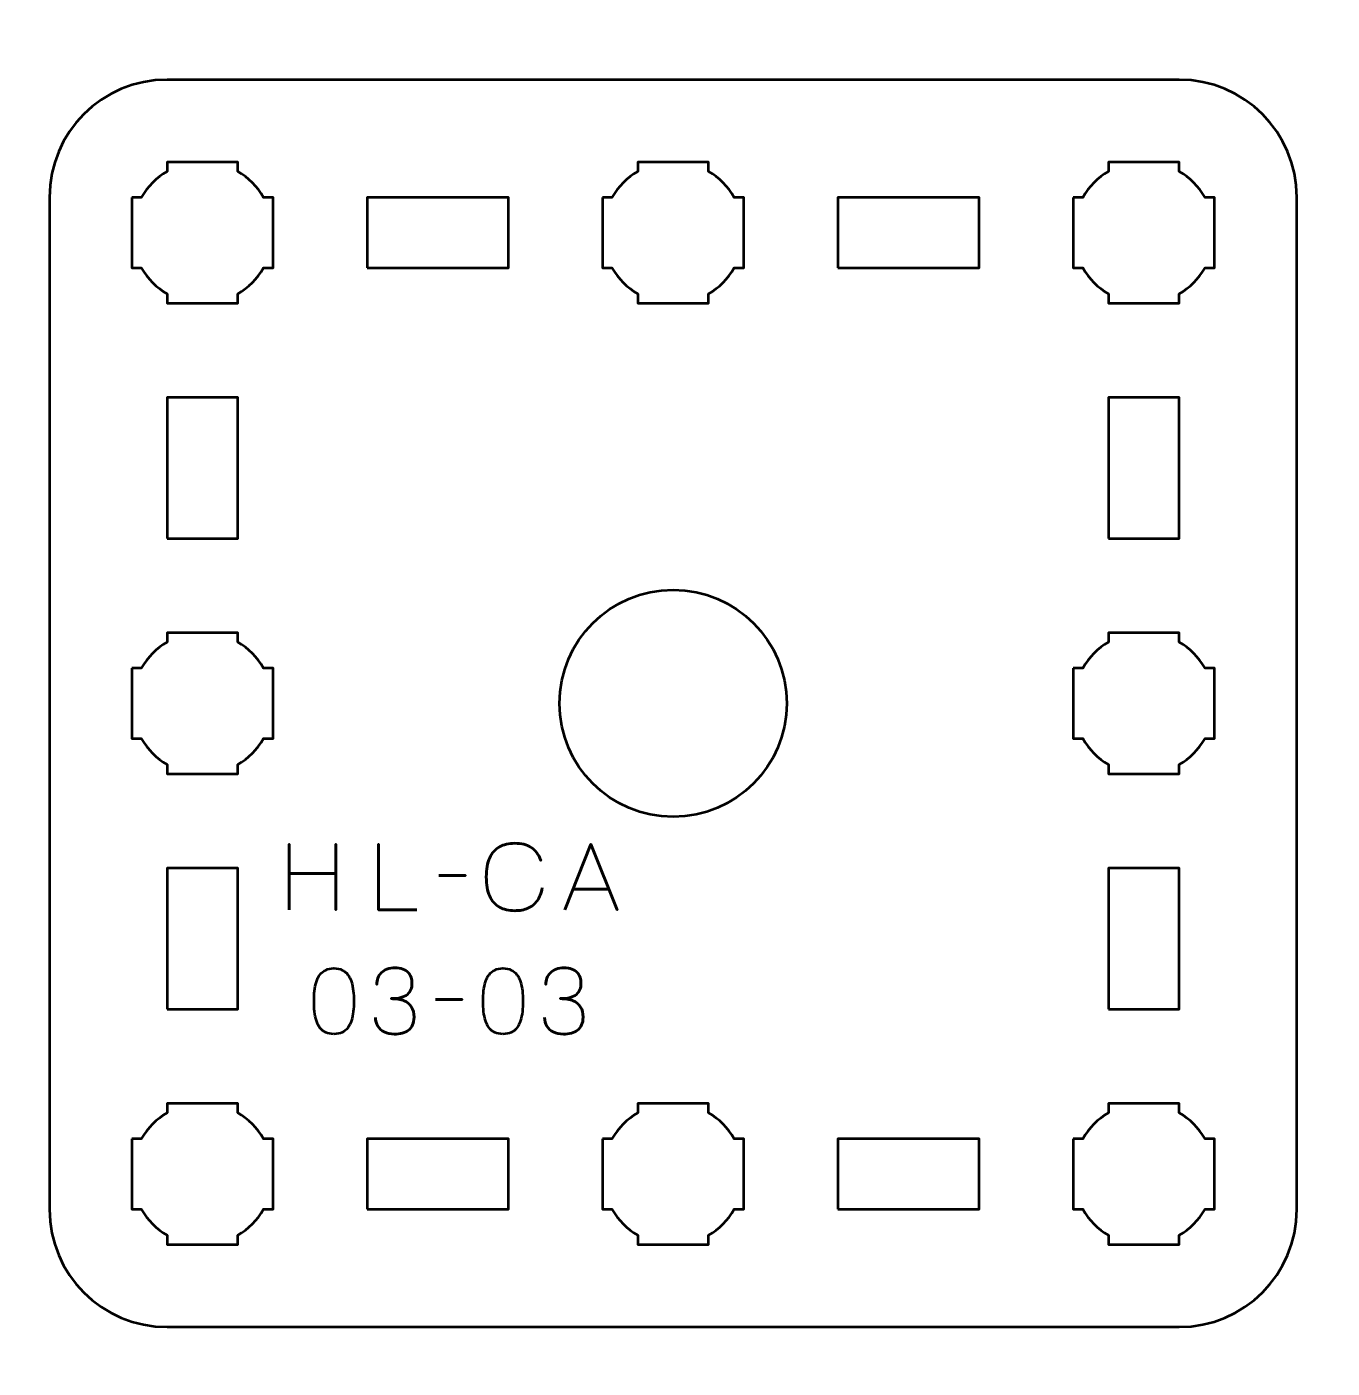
# Model space of a CAD drawing. Header units: centimetres. Extents: x -21 to 0, y -29.7 to 0.
# Drawn here: x -16.95 to -11.4, y -22.68 to -16.98 of the extents above; entities that cross this region are included whole.
import ezdxf

# ---------------------------------------------------------------- set-up
doc = ezdxf.new("R2010")
doc.units = ezdxf.units.CM
doc.header["$MEASUREMENT"] = 0
doc.layers.add('Layer 1', color=7, linetype='Continuous')

msp = doc.modelspace()

# ---------------------------------------------------------------- linework, layer by layer
at = {"layer": 'Layer 1', "lineweight": 53}
for points in [[(-15.5, -18), (-14.9, -18), (-14.9, -17.7), (-15.5, -17.7), (-15.5, -18)], [(-13.5, -18), (-12.9, -18), (-12.9, -17.7), (-13.5, -17.7), (-13.5, -18)], [(-16.35, -19.15), (-16.05, -19.15), (-16.05, -18.55), (-16.35, -18.55), (-16.35, -19.15)], [(-12.35, -19.15), (-12.05, -19.15), (-12.05, -18.55), (-12.35, -18.55), (-12.35, -19.15)], [(-16.35, -21.15), (-16.05, -21.15), (-16.05, -20.55), (-16.35, -20.55), (-16.35, -21.15)], [(-12.35, -21.15), (-12.05, -21.15), (-12.05, -20.55), (-12.35, -20.55), (-12.35, -21.15)], [(-15.5, -22), (-14.9, -22), (-14.9, -21.7), (-15.5, -21.7), (-15.5, -22)], [(-13.5, -22), (-12.9, -22), (-12.9, -21.7), (-13.5, -21.7), (-13.5, -22)]]:
    msp.add_lwpolyline(points, close=True, dxfattribs=at)
msp.add_ellipse((-14.2, -19.85), major_axis=(0, 0.4825), ratio=1, dxfattribs=at)
at = {"layer": 'Layer 1', "color": 1, "lineweight": 53}
msp.add_open_spline([(-21.00003, -29.19995), (-21.00003, -29.19995), (-21.00003, -5.29992), (-21.00003, -5.29992), (-21.00003, -5.29992), (-21.00003, -5.21709), (-20.93286, -5.14992), (-20.85003, -5.14992), (-20.85003, -5.14992), (-20.7672, -5.14992), (-20.70003, -5.08275), (-20.70003, -4.99992), (-20.70003, -4.99992), (-20.70003, -4.91709), (-20.7672, -4.84992), (-20.85003, -4.84992), (-20.85003, -4.84992), (-20.93286, -4.84992), (-21.00003, -4.78275), (-21.00003, -4.69992), (-21.00003, -4.69992), (-21.00003, -4.61709), (-20.93286, -4.54992), (-20.85003, -4.54992), (-20.85003, -4.54992), (-20.7672, -4.54992), (-20.70003, -4.48275), (-20.70003, -4.39992), (-20.70003, -4.39992), (-20.70003, -4.31709), (-20.7672, -4.24992), (-20.85003, -4.24992), (-20.85003, -4.24992), (-20.93286, -4.24992), (-21.00003, -4.18275), (-21.00003, -4.09992), (-21.00003, -4.09992), (-21.00003, -4.01709), (-20.93286, -3.94992), (-20.85003, -3.94992), (-20.85003, -3.94992), (-20.7672, -3.94992), (-20.70003, -3.88275), (-20.70003, -3.79992), (-20.70003, -3.79992), (-20.70003, -3.71709), (-20.7672, -3.64992), (-20.85003, -3.64992), (-20.85003, -3.64992), (-20.93286, -3.64992), (-21.00003, -3.58275), (-21.00003, -3.49992), (-21.00003, -3.49992), (-21.00003, -3.41709), (-20.93286, -3.34992), (-20.85003, -3.34992), (-20.85003, -3.34992), (-20.7672, -3.34992), (-20.70003, -3.28275), (-20.70003, -3.19992), (-20.70003, -3.19992), (-20.70003, -3.11709), (-20.7672, -3.04992), (-20.85003, -3.04992), (-20.85003, -3.04992), (-20.93286, -3.04992), (-21.00003, -2.98275), (-21.00003, -2.89992), (-21.00003, -2.89992), (-21.00003, -2.81709), (-20.93286, -2.74992), (-20.85003, -2.74992), (-20.85003, -2.74992), (-20.7672, -2.74992), (-20.70003, -2.68275), (-20.70003, -2.59992), (-20.70003, -2.59992), (-20.70003, -2.51709), (-20.7672, -2.44992), (-20.85003, -2.44992), (-20.85003, -2.44992), (-20.93286, -2.44992), (-21.00003, -2.38275), (-21.00003, -2.29992), (-21.00003, -2.29992), (-21.00003, -2.21709), (-20.93286, -2.14992), (-20.85003, -2.14992), (-20.85003, -2.14992), (-20.7672, -2.14992), (-20.70003, -2.08275), (-20.70003, -1.99992), (-20.70003, -1.99992), (-20.70003, -1.91709), (-20.7672, -1.84992), (-20.85003, -1.84992), (-20.85003, -1.84992), (-20.93286, -1.84992), (-21.00003, -1.78275), (-21.00003, -1.69992), (-21.00003, -1.69992), (-21.00003, -1.61709), (-20.93286, -1.54992), (-20.85003, -1.54992), (-20.85003, -1.54992), (-20.7672, -1.54992), (-20.70003, -1.48275), (-20.70003, -1.39992), (-20.70003, -1.39992), (-20.70003, -1.31709), (-20.7672, -1.24992), (-20.85003, -1.24992), (-20.85003, -1.24992), (-20.93286, -1.24992), (-21.00003, -1.18275), (-21.00003, -1.09992), (-21.00003, -1.09992), (-21.00003, -1.09992), (-21.00003, -0.49992), (-21.00003, -0.49992), (-21.00003, -0.49992), (-21.00003, -0.22295), (-20.77694, 0.00004), (-20.49994, 0.00004), (-20.49994, 0.00004), (-20.49994, 0.00004), (-0.50008, 0.00004), (-0.50008, 0.00004), (-0.50008, 0.00004), (-0.22294, 0.00004), (0.00002, -0.22295), (0.00002, -0.49992), (0.00002, -0.49992), (0.00002, -0.49992), (0.00002, -29.19995), (0.00002, -29.19995), (0.00002, -29.19995), (0.00002, -29.47695), (-0.22294, -29.70004), (-0.50008, -29.70004), (-0.50008, -29.70004), (-0.50008, -29.70004), (-20.49994, -29.70004), (-20.49994, -29.70004), (-20.49994, -29.70004), (-20.77694, -29.70004), (-21.00003, -29.47695), (-21.00003, -29.19995)], degree=3, knots=[0, 0, 0, 0, 0.027027, 0.027027, 0.027027, 0.027027, 0.0540541, 0.0540541, 0.0540541, 0.0540541, 0.0810811, 0.0810811, 0.0810811, 0.0810811, 0.1081081, 0.1081081, 0.1081081, 0.1081081, 0.1351351, 0.1351351, 0.1351351, 0.1351351, 0.1621622, 0.1621622, 0.1621622, 0.1621622, 0.1891892, 0.1891892, 0.1891892, 0.1891892, 0.2162162, 0.2162162, 0.2162162, 0.2162162, 0.2432432, 0.2432432, 0.2432432, 0.2432432, 0.2702703, 0.2702703, 0.2702703, 0.2702703, 0.2972973, 0.2972973, 0.2972973, 0.2972973, 0.3243243, 0.3243243, 0.3243243, 0.3243243, 0.3513514, 0.3513514, 0.3513514, 0.3513514, 0.3783784, 0.3783784, 0.3783784, 0.3783784, 0.4054054, 0.4054054, 0.4054054, 0.4054054, 0.4324324, 0.4324324, 0.4324324, 0.4324324, 0.4594595, 0.4594595, 0.4594595, 0.4594595, 0.4864865, 0.4864865, 0.4864865, 0.4864865, 0.5135135, 0.5135135, 0.5135135, 0.5135135, 0.5405405, 0.5405405, 0.5405405, 0.5405405, 0.5675676, 0.5675676, 0.5675676, 0.5675676, 0.5945946, 0.5945946, 0.5945946, 0.5945946, 0.6216216, 0.6216216, 0.6216216, 0.6216216, 0.6486486, 0.6486486, 0.6486486, 0.6486486, 0.6756757, 0.6756757, 0.6756757, 0.6756757, 0.7027027, 0.7027027, 0.7027027, 0.7027027, 0.7297297, 0.7297297, 0.7297297, 0.7297297, 0.7567568, 0.7567568, 0.7567568, 0.7567568, 0.7837838, 0.7837838, 0.7837838, 0.7837838, 0.8108108, 0.8108108, 0.8108108, 0.8108108, 0.8378378, 0.8378378, 0.8378378, 0.8378378, 0.8648649, 0.8648649, 0.8648649, 0.8648649, 0.8918919, 0.8918919, 0.8918919, 0.8918919, 0.9189189, 0.9189189, 0.9189189, 0.9189189, 0.9459459, 0.9459459, 0.9459459, 0.9459459, 0.972973, 0.972973, 0.972973, 0.972973, 1, 1, 1, 1], dxfattribs=at)
at = {"layer": 'Layer 1', "color": 3, "lineweight": 53}
msp.add_open_spline([(-16.85, -22), (-16.85, -22), (-16.85, -17.7), (-16.85, -17.7), (-16.85, -17.7), (-16.85, -17.42391), (-16.62609, -17.2), (-16.35, -17.2), (-16.35, -17.2), (-16.35, -17.2), (-12.05, -17.2), (-12.05, -17.2), (-12.05, -17.2), (-11.77391, -17.2), (-11.55, -17.42391), (-11.55, -17.7), (-11.55, -17.7), (-11.55, -17.7), (-11.55, -22), (-11.55, -22), (-11.55, -22), (-11.55, -22.27609), (-11.77391, -22.5), (-12.05, -22.5), (-12.05, -22.5), (-12.05, -22.5), (-16.35, -22.5), (-16.35, -22.5), (-16.35, -22.5), (-16.62609, -22.5), (-16.85, -22.27609), (-16.85, -22)], degree=3, knots=[0, 0, 0, 0, 0.125, 0.125, 0.125, 0.125, 0.25, 0.25, 0.25, 0.25, 0.375, 0.375, 0.375, 0.375, 0.5, 0.5, 0.5, 0.5, 0.625, 0.625, 0.625, 0.625, 0.75, 0.75, 0.75, 0.75, 0.875, 0.875, 0.875, 0.875, 1, 1, 1, 1], dxfattribs=at)
at = {"layer": 'Layer 1', "lineweight": 53}
for points in [[(-16.5, -17.7), (-16.5, -17.7), (-16.45985, -17.7), (-16.45985, -17.7), (-16.45985, -17.7), (-16.4335, -17.65447), (-16.39553, -17.6165), (-16.35, -17.59015), (-16.35, -17.59015), (-16.35, -17.59015), (-16.35, -17.55), (-16.35, -17.55), (-16.35, -17.55), (-16.35, -17.55), (-16.2, -17.55), (-16.2, -17.55), (-16.2, -17.55), (-16.2, -17.55), (-16.05, -17.55), (-16.05, -17.55), (-16.05, -17.55), (-16.05, -17.55), (-16.05, -17.59015), (-16.05, -17.59015), (-16.05, -17.59015), (-16.00447, -17.6165), (-15.9665, -17.65447), (-15.94015, -17.7), (-15.94015, -17.7), (-15.94015, -17.7), (-15.9, -17.7), (-15.9, -17.7), (-15.9, -17.7), (-15.9, -17.7), (-15.9, -17.85), (-15.9, -17.85), (-15.9, -17.85), (-15.9, -17.85), (-15.9, -18), (-15.9, -18), (-15.9, -18), (-15.9, -18), (-15.94015, -18), (-15.94015, -18), (-15.94015, -18), (-15.9665, -18.04553), (-16.00447, -18.0835), (-16.05, -18.10985), (-16.05, -18.10985), (-16.05, -18.10985), (-16.05, -18.15), (-16.05, -18.15), (-16.05, -18.15), (-16.05, -18.15), (-16.2, -18.15), (-16.2, -18.15), (-16.2, -18.15), (-16.2, -18.15), (-16.35, -18.15), (-16.35, -18.15), (-16.35, -18.15), (-16.35, -18.15), (-16.35, -18.10985), (-16.35, -18.10985), (-16.35, -18.10985), (-16.39553, -18.0835), (-16.4335, -18.04553), (-16.45985, -18), (-16.45985, -18), (-16.45985, -18), (-16.5, -18), (-16.5, -18), (-16.5, -18), (-16.5, -18), (-16.5, -17.85), (-16.5, -17.85), (-16.5, -17.85), (-16.5, -17.85), (-16.5, -17.7), (-16.5, -17.7)], [(-14.5, -17.7), (-14.5, -17.7), (-14.45985, -17.7), (-14.45985, -17.7), (-14.45985, -17.7), (-14.4335, -17.65447), (-14.39553, -17.6165), (-14.35, -17.59015), (-14.35, -17.59015), (-14.35, -17.59015), (-14.35, -17.55), (-14.35, -17.55), (-14.35, -17.55), (-14.35, -17.55), (-14.2, -17.55), (-14.2, -17.55), (-14.2, -17.55), (-14.2, -17.55), (-14.05, -17.55), (-14.05, -17.55), (-14.05, -17.55), (-14.05, -17.55), (-14.05, -17.59015), (-14.05, -17.59015), (-14.05, -17.59015), (-14.00447, -17.6165), (-13.9665, -17.65447), (-13.94015, -17.7), (-13.94015, -17.7), (-13.94015, -17.7), (-13.9, -17.7), (-13.9, -17.7), (-13.9, -17.7), (-13.9, -17.7), (-13.9, -17.85), (-13.9, -17.85), (-13.9, -17.85), (-13.9, -17.85), (-13.9, -18), (-13.9, -18), (-13.9, -18), (-13.9, -18), (-13.94015, -18), (-13.94015, -18), (-13.94015, -18), (-13.9665, -18.04553), (-14.00447, -18.0835), (-14.05, -18.10985), (-14.05, -18.10985), (-14.05, -18.10985), (-14.05, -18.15), (-14.05, -18.15), (-14.05, -18.15), (-14.05, -18.15), (-14.2, -18.15), (-14.2, -18.15), (-14.2, -18.15), (-14.2, -18.15), (-14.35, -18.15), (-14.35, -18.15), (-14.35, -18.15), (-14.35, -18.15), (-14.35, -18.10985), (-14.35, -18.10985), (-14.35, -18.10985), (-14.39553, -18.0835), (-14.4335, -18.04553), (-14.45985, -18), (-14.45985, -18), (-14.45985, -18), (-14.5, -18), (-14.5, -18), (-14.5, -18), (-14.5, -18), (-14.5, -17.85), (-14.5, -17.85), (-14.5, -17.85), (-14.5, -17.85), (-14.5, -17.7), (-14.5, -17.7)], [(-12.5, -17.7), (-12.5, -17.7), (-12.45985, -17.7), (-12.45985, -17.7), (-12.45985, -17.7), (-12.4335, -17.65447), (-12.39553, -17.6165), (-12.35, -17.59015), (-12.35, -17.59015), (-12.35, -17.59015), (-12.35, -17.55), (-12.35, -17.55), (-12.35, -17.55), (-12.35, -17.55), (-12.2, -17.55), (-12.2, -17.55), (-12.2, -17.55), (-12.2, -17.55), (-12.05, -17.55), (-12.05, -17.55), (-12.05, -17.55), (-12.05, -17.55), (-12.05, -17.59015), (-12.05, -17.59015), (-12.05, -17.59015), (-12.00447, -17.6165), (-11.9665, -17.65447), (-11.94015, -17.7), (-11.94015, -17.7), (-11.94015, -17.7), (-11.9, -17.7), (-11.9, -17.7), (-11.9, -17.7), (-11.9, -17.7), (-11.9, -17.85), (-11.9, -17.85), (-11.9, -17.85), (-11.9, -17.85), (-11.9, -18), (-11.9, -18), (-11.9, -18), (-11.9, -18), (-11.94015, -18), (-11.94015, -18), (-11.94015, -18), (-11.9665, -18.04553), (-12.00447, -18.0835), (-12.05, -18.10985), (-12.05, -18.10985), (-12.05, -18.10985), (-12.05, -18.15), (-12.05, -18.15), (-12.05, -18.15), (-12.05, -18.15), (-12.2, -18.15), (-12.2, -18.15), (-12.2, -18.15), (-12.2, -18.15), (-12.35, -18.15), (-12.35, -18.15), (-12.35, -18.15), (-12.35, -18.15), (-12.35, -18.10985), (-12.35, -18.10985), (-12.35, -18.10985), (-12.39553, -18.0835), (-12.4335, -18.04553), (-12.45985, -18), (-12.45985, -18), (-12.45985, -18), (-12.5, -18), (-12.5, -18), (-12.5, -18), (-12.5, -18), (-12.5, -17.85), (-12.5, -17.85), (-12.5, -17.85), (-12.5, -17.85), (-12.5, -17.7), (-12.5, -17.7)], [(-16.5, -19.7), (-16.5, -19.7), (-16.45985, -19.7), (-16.45985, -19.7), (-16.45985, -19.7), (-16.4335, -19.65447), (-16.39553, -19.6165), (-16.35, -19.59015), (-16.35, -19.59015), (-16.35, -19.59015), (-16.35, -19.55), (-16.35, -19.55), (-16.35, -19.55), (-16.35, -19.55), (-16.2, -19.55), (-16.2, -19.55), (-16.2, -19.55), (-16.2, -19.55), (-16.05, -19.55), (-16.05, -19.55), (-16.05, -19.55), (-16.05, -19.55), (-16.05, -19.59015), (-16.05, -19.59015), (-16.05, -19.59015), (-16.00447, -19.6165), (-15.9665, -19.65447), (-15.94015, -19.7), (-15.94015, -19.7), (-15.94015, -19.7), (-15.9, -19.7), (-15.9, -19.7), (-15.9, -19.7), (-15.9, -19.7), (-15.9, -19.85), (-15.9, -19.85), (-15.9, -19.85), (-15.9, -19.85), (-15.9, -20), (-15.9, -20), (-15.9, -20), (-15.9, -20), (-15.94015, -20), (-15.94015, -20), (-15.94015, -20), (-15.9665, -20.04553), (-16.00447, -20.0835), (-16.05, -20.10985), (-16.05, -20.10985), (-16.05, -20.10985), (-16.05, -20.15), (-16.05, -20.15), (-16.05, -20.15), (-16.05, -20.15), (-16.2, -20.15), (-16.2, -20.15), (-16.2, -20.15), (-16.2, -20.15), (-16.35, -20.15), (-16.35, -20.15), (-16.35, -20.15), (-16.35, -20.15), (-16.35, -20.10985), (-16.35, -20.10985), (-16.35, -20.10985), (-16.39553, -20.0835), (-16.4335, -20.04553), (-16.45985, -20), (-16.45985, -20), (-16.45985, -20), (-16.5, -20), (-16.5, -20), (-16.5, -20), (-16.5, -20), (-16.5, -19.85), (-16.5, -19.85), (-16.5, -19.85), (-16.5, -19.85), (-16.5, -19.7), (-16.5, -19.7)], [(-12.5, -19.7), (-12.5, -19.7), (-12.45985, -19.7), (-12.45985, -19.7), (-12.45985, -19.7), (-12.4335, -19.65447), (-12.39553, -19.6165), (-12.35, -19.59015), (-12.35, -19.59015), (-12.35, -19.59015), (-12.35, -19.55), (-12.35, -19.55), (-12.35, -19.55), (-12.35, -19.55), (-12.2, -19.55), (-12.2, -19.55), (-12.2, -19.55), (-12.2, -19.55), (-12.05, -19.55), (-12.05, -19.55), (-12.05, -19.55), (-12.05, -19.55), (-12.05, -19.59015), (-12.05, -19.59015), (-12.05, -19.59015), (-12.00447, -19.6165), (-11.9665, -19.65447), (-11.94015, -19.7), (-11.94015, -19.7), (-11.94015, -19.7), (-11.9, -19.7), (-11.9, -19.7), (-11.9, -19.7), (-11.9, -19.7), (-11.9, -19.85), (-11.9, -19.85), (-11.9, -19.85), (-11.9, -19.85), (-11.9, -20), (-11.9, -20), (-11.9, -20), (-11.9, -20), (-11.94015, -20), (-11.94015, -20), (-11.94015, -20), (-11.9665, -20.04553), (-12.00447, -20.0835), (-12.05, -20.10985), (-12.05, -20.10985), (-12.05, -20.10985), (-12.05, -20.15), (-12.05, -20.15), (-12.05, -20.15), (-12.05, -20.15), (-12.2, -20.15), (-12.2, -20.15), (-12.2, -20.15), (-12.2, -20.15), (-12.35, -20.15), (-12.35, -20.15), (-12.35, -20.15), (-12.35, -20.15), (-12.35, -20.10985), (-12.35, -20.10985), (-12.35, -20.10985), (-12.39553, -20.0835), (-12.4335, -20.04553), (-12.45985, -20), (-12.45985, -20), (-12.45985, -20), (-12.5, -20), (-12.5, -20), (-12.5, -20), (-12.5, -20), (-12.5, -19.85), (-12.5, -19.85), (-12.5, -19.85), (-12.5, -19.85), (-12.5, -19.7), (-12.5, -19.7)], [(-16.5, -21.7), (-16.5, -21.7), (-16.45985, -21.7), (-16.45985, -21.7), (-16.45985, -21.7), (-16.4335, -21.65447), (-16.39553, -21.6165), (-16.35, -21.59015), (-16.35, -21.59015), (-16.35, -21.59015), (-16.35, -21.55), (-16.35, -21.55), (-16.35, -21.55), (-16.35, -21.55), (-16.2, -21.55), (-16.2, -21.55), (-16.2, -21.55), (-16.2, -21.55), (-16.05, -21.55), (-16.05, -21.55), (-16.05, -21.55), (-16.05, -21.55), (-16.05, -21.59015), (-16.05, -21.59015), (-16.05, -21.59015), (-16.00447, -21.6165), (-15.9665, -21.65447), (-15.94015, -21.7), (-15.94015, -21.7), (-15.94015, -21.7), (-15.9, -21.7), (-15.9, -21.7), (-15.9, -21.7), (-15.9, -21.7), (-15.9, -21.85), (-15.9, -21.85), (-15.9, -21.85), (-15.9, -21.85), (-15.9, -22), (-15.9, -22), (-15.9, -22), (-15.9, -22), (-15.94015, -22), (-15.94015, -22), (-15.94015, -22), (-15.9665, -22.04553), (-16.00447, -22.0835), (-16.05, -22.10985), (-16.05, -22.10985), (-16.05, -22.10985), (-16.05, -22.15), (-16.05, -22.15), (-16.05, -22.15), (-16.05, -22.15), (-16.2, -22.15), (-16.2, -22.15), (-16.2, -22.15), (-16.2, -22.15), (-16.35, -22.15), (-16.35, -22.15), (-16.35, -22.15), (-16.35, -22.15), (-16.35, -22.10985), (-16.35, -22.10985), (-16.35, -22.10985), (-16.39553, -22.0835), (-16.4335, -22.04553), (-16.45985, -22), (-16.45985, -22), (-16.45985, -22), (-16.5, -22), (-16.5, -22), (-16.5, -22), (-16.5, -22), (-16.5, -21.85), (-16.5, -21.85), (-16.5, -21.85), (-16.5, -21.85), (-16.5, -21.7), (-16.5, -21.7)], [(-14.5, -21.7), (-14.5, -21.7), (-14.45985, -21.7), (-14.45985, -21.7), (-14.45985, -21.7), (-14.4335, -21.65447), (-14.39553, -21.6165), (-14.35, -21.59015), (-14.35, -21.59015), (-14.35, -21.59015), (-14.35, -21.55), (-14.35, -21.55), (-14.35, -21.55), (-14.35, -21.55), (-14.2, -21.55), (-14.2, -21.55), (-14.2, -21.55), (-14.2, -21.55), (-14.05, -21.55), (-14.05, -21.55), (-14.05, -21.55), (-14.05, -21.55), (-14.05, -21.59015), (-14.05, -21.59015), (-14.05, -21.59015), (-14.00447, -21.6165), (-13.9665, -21.65447), (-13.94015, -21.7), (-13.94015, -21.7), (-13.94015, -21.7), (-13.9, -21.7), (-13.9, -21.7), (-13.9, -21.7), (-13.9, -21.7), (-13.9, -21.85), (-13.9, -21.85), (-13.9, -21.85), (-13.9, -21.85), (-13.9, -22), (-13.9, -22), (-13.9, -22), (-13.9, -22), (-13.94015, -22), (-13.94015, -22), (-13.94015, -22), (-13.9665, -22.04553), (-14.00447, -22.0835), (-14.05, -22.10985), (-14.05, -22.10985), (-14.05, -22.10985), (-14.05, -22.15), (-14.05, -22.15), (-14.05, -22.15), (-14.05, -22.15), (-14.2, -22.15), (-14.2, -22.15), (-14.2, -22.15), (-14.2, -22.15), (-14.35, -22.15), (-14.35, -22.15), (-14.35, -22.15), (-14.35, -22.15), (-14.35, -22.10985), (-14.35, -22.10985), (-14.35, -22.10985), (-14.39553, -22.0835), (-14.4335, -22.04553), (-14.45985, -22), (-14.45985, -22), (-14.45985, -22), (-14.5, -22), (-14.5, -22), (-14.5, -22), (-14.5, -22), (-14.5, -21.85), (-14.5, -21.85), (-14.5, -21.85), (-14.5, -21.85), (-14.5, -21.7), (-14.5, -21.7)], [(-12.5, -21.7), (-12.5, -21.7), (-12.45985, -21.7), (-12.45985, -21.7), (-12.45985, -21.7), (-12.4335, -21.65447), (-12.39553, -21.6165), (-12.35, -21.59015), (-12.35, -21.59015), (-12.35, -21.59015), (-12.35, -21.55), (-12.35, -21.55), (-12.35, -21.55), (-12.35, -21.55), (-12.2, -21.55), (-12.2, -21.55), (-12.2, -21.55), (-12.2, -21.55), (-12.05, -21.55), (-12.05, -21.55), (-12.05, -21.55), (-12.05, -21.55), (-12.05, -21.59015), (-12.05, -21.59015), (-12.05, -21.59015), (-12.00447, -21.6165), (-11.9665, -21.65447), (-11.94015, -21.7), (-11.94015, -21.7), (-11.94015, -21.7), (-11.9, -21.7), (-11.9, -21.7), (-11.9, -21.7), (-11.9, -21.7), (-11.9, -21.85), (-11.9, -21.85), (-11.9, -21.85), (-11.9, -21.85), (-11.9, -22), (-11.9, -22), (-11.9, -22), (-11.9, -22), (-11.94015, -22), (-11.94015, -22), (-11.94015, -22), (-11.9665, -22.04553), (-12.00447, -22.0835), (-12.05, -22.10985), (-12.05, -22.10985), (-12.05, -22.10985), (-12.05, -22.15), (-12.05, -22.15), (-12.05, -22.15), (-12.05, -22.15), (-12.2, -22.15), (-12.2, -22.15), (-12.2, -22.15), (-12.2, -22.15), (-12.35, -22.15), (-12.35, -22.15), (-12.35, -22.15), (-12.35, -22.15), (-12.35, -22.10985), (-12.35, -22.10985), (-12.35, -22.10985), (-12.39553, -22.0835), (-12.4335, -22.04553), (-12.45985, -22), (-12.45985, -22), (-12.45985, -22), (-12.5, -22), (-12.5, -22), (-12.5, -22), (-12.5, -22), (-12.5, -21.85), (-12.5, -21.85), (-12.5, -21.85), (-12.5, -21.85), (-12.5, -21.7), (-12.5, -21.7)]]:
    msp.add_open_spline(points, degree=3, knots=[0, 0, 0, 0, 0.05, 0.05, 0.05, 0.05, 0.1, 0.1, 0.1, 0.1, 0.15, 0.15, 0.15, 0.15, 0.2, 0.2, 0.2, 0.2, 0.25, 0.25, 0.25, 0.25, 0.3, 0.3, 0.3, 0.3, 0.35, 0.35, 0.35, 0.35, 0.4, 0.4, 0.4, 0.4, 0.45, 0.45, 0.45, 0.45, 0.5, 0.5, 0.5, 0.5, 0.55, 0.55, 0.55, 0.55, 0.6, 0.6, 0.6, 0.6, 0.65, 0.65, 0.65, 0.65, 0.7, 0.7, 0.7, 0.7, 0.75, 0.75, 0.75, 0.75, 0.8, 0.8, 0.8, 0.8, 0.85, 0.85, 0.85, 0.85, 0.9, 0.9, 0.9, 0.9, 0.95, 0.95, 0.95, 0.95, 1, 1, 1, 1], dxfattribs=at)
at = {"layer": 'Layer 1', "color": 5, "lineweight": 53}
for points, knots in [([(-15.83119, -20.72799), (-15.83119, -20.72799), (-15.83119, -20.57315), (-15.83119, -20.57315), (-15.83119, -20.57315), (-15.83119, -20.57315), (-15.63367, -20.57315), (-15.63367, -20.57315), (-15.63367, -20.57315), (-15.63367, -20.57315), (-15.63367, -20.72799), (-15.63367, -20.72799), (-15.63367, -20.72799), (-15.63367, -20.72799), (-15.63367, -20.44859), (-15.63367, -20.44859), (-15.63367, -20.44859), (-15.63367, -20.44859), (-15.63367, -20.57315), (-15.63367, -20.57315), (-15.63367, -20.57315), (-15.63367, -20.57315), (-15.83119, -20.57315), (-15.83119, -20.57315), (-15.83119, -20.57315), (-15.83119, -20.57315), (-15.83119, -20.44859), (-15.83119, -20.44859), (-15.83119, -20.44859), (-15.83119, -20.44859), (-15.83119, -20.72799), (-15.83119, -20.72799)], [0, 0, 0, 0, 0.125, 0.125, 0.125, 0.125, 0.25, 0.25, 0.25, 0.25, 0.375, 0.375, 0.375, 0.375, 0.5, 0.5, 0.5, 0.5, 0.625, 0.625, 0.625, 0.625, 0.75, 0.75, 0.75, 0.75, 0.875, 0.875, 0.875, 0.875, 1, 1, 1, 1]), ([(-15.28907, -20.72799), (-15.28907, -20.72799), (-15.45244, -20.72799), (-15.45244, -20.72799), (-15.45244, -20.72799), (-15.45244, -20.72799), (-15.45244, -20.4482), (-15.45244, -20.4482), (-15.45244, -20.4482), (-15.45244, -20.4482), (-15.45244, -20.72799), (-15.45244, -20.72799), (-15.45244, -20.72799), (-15.45244, -20.72799), (-15.28907, -20.72799), (-15.28907, -20.72799)], [0, 0, 0, 0, 0.25, 0.25, 0.25, 0.25, 0.5, 0.5, 0.5, 0.5, 0.75, 0.75, 0.75, 0.75, 1, 1, 1, 1]), ([(-14.75626, -20.63408), (-14.7604, -20.65626), (-14.76764, -20.67457), (-14.77779, -20.68893), (-14.77779, -20.68893), (-14.78801, -20.70322), (-14.80108, -20.71383), (-14.81699, -20.72075), (-14.81699, -20.72075), (-14.83283, -20.72767), (-14.85146, -20.73116), (-14.87267, -20.73109), (-14.87267, -20.73109), (-14.89848, -20.73116), (-14.92041, -20.72618), (-14.93839, -20.71602), (-14.93839, -20.71602), (-14.95637, -20.70594), (-14.97008, -20.69035), (-14.97952, -20.6692), (-14.97952, -20.6692), (-14.98896, -20.64805), (-14.99368, -20.62095), (-14.99375, -20.5879), (-14.99375, -20.5879), (-14.99368, -20.55498), (-14.98896, -20.52795), (-14.97952, -20.5068), (-14.97952, -20.5068), (-14.97008, -20.48565), (-14.95637, -20.46999), (-14.93839, -20.45984), (-14.93839, -20.45984), (-14.92041, -20.44969), (-14.89848, -20.44464), (-14.87267, -20.44471), (-14.87267, -20.44471), (-14.84506, -20.44464), (-14.8219, -20.45053), (-14.80328, -20.46236), (-14.80328, -20.46236), (-14.78471, -20.4742), (-14.77107, -20.4925), (-14.76247, -20.51727), (-14.76247, -20.51727), (-14.77107, -20.4925), (-14.78471, -20.4742), (-14.80328, -20.46236), (-14.80328, -20.46236), (-14.8219, -20.45053), (-14.84506, -20.44464), (-14.87267, -20.44471), (-14.87267, -20.44471), (-14.89848, -20.44464), (-14.92041, -20.44969), (-14.93839, -20.45984), (-14.93839, -20.45984), (-14.95637, -20.46999), (-14.97008, -20.48565), (-14.97952, -20.5068), (-14.97952, -20.5068), (-14.98896, -20.52795), (-14.99368, -20.55498), (-14.99375, -20.5879), (-14.99375, -20.5879), (-14.99368, -20.62095), (-14.98896, -20.64805), (-14.97952, -20.6692), (-14.97952, -20.6692), (-14.97008, -20.69035), (-14.95637, -20.70594), (-14.93839, -20.71602), (-14.93839, -20.71602), (-14.92041, -20.72618), (-14.89848, -20.73116), (-14.87267, -20.73109), (-14.87267, -20.73109), (-14.85146, -20.73116), (-14.83283, -20.72767), (-14.81699, -20.72075), (-14.81699, -20.72075), (-14.80108, -20.71383), (-14.78801, -20.70322), (-14.77779, -20.68893), (-14.77779, -20.68893), (-14.76764, -20.67457), (-14.7604, -20.65626), (-14.75626, -20.63408)], [0, 0, 0, 0, 0.0454545, 0.0454545, 0.0454545, 0.0454545, 0.0909091, 0.0909091, 0.0909091, 0.0909091, 0.1363636, 0.1363636, 0.1363636, 0.1363636, 0.1818182, 0.1818182, 0.1818182, 0.1818182, 0.2272727, 0.2272727, 0.2272727, 0.2272727, 0.2727273, 0.2727273, 0.2727273, 0.2727273, 0.3181818, 0.3181818, 0.3181818, 0.3181818, 0.3636364, 0.3636364, 0.3636364, 0.3636364, 0.4090909, 0.4090909, 0.4090909, 0.4090909, 0.4545455, 0.4545455, 0.4545455, 0.4545455, 0.5, 0.5, 0.5, 0.5, 0.5454545, 0.5454545, 0.5454545, 0.5454545, 0.5909091, 0.5909091, 0.5909091, 0.5909091, 0.6363636, 0.6363636, 0.6363636, 0.6363636, 0.6818182, 0.6818182, 0.6818182, 0.6818182, 0.7272727, 0.7272727, 0.7272727, 0.7272727, 0.7727273, 0.7727273, 0.7727273, 0.7727273, 0.8181818, 0.8181818, 0.8181818, 0.8181818, 0.8636364, 0.8636364, 0.8636364, 0.8636364, 0.9090909, 0.9090909, 0.9090909, 0.9090909, 0.9545455, 0.9545455, 0.9545455, 0.9545455, 1, 1, 1, 1]), ([(-14.66079, -20.72799), (-14.66079, -20.72799), (-14.5498, -20.4482), (-14.5498, -20.4482), (-14.5498, -20.4482), (-14.5498, -20.4482), (-14.43843, -20.72799), (-14.43843, -20.72799), (-14.43843, -20.72799), (-14.43843, -20.72799), (-14.5498, -20.4482), (-14.5498, -20.4482), (-14.5498, -20.4482), (-14.5498, -20.4482), (-14.66079, -20.72799), (-14.66079, -20.72799)], [0, 0, 0, 0, 0.25, 0.25, 0.25, 0.25, 0.5, 0.5, 0.5, 0.5, 0.75, 0.75, 0.75, 0.75, 1, 1, 1, 1]), ([(-15.19554, -20.58169), (-15.19554, -20.58169), (-15.08261, -20.58169), (-15.08261, -20.58169), (-15.08261, -20.58169), (-15.08261, -20.58169), (-15.19554, -20.58169), (-15.19554, -20.58169)], [0, 0, 0, 0, 0.5, 0.5, 0.5, 0.5, 1, 1, 1, 1]), ([(-14.62586, -20.6399), (-14.62586, -20.6399), (-14.47374, -20.6399), (-14.47374, -20.6399), (-14.47374, -20.6399), (-14.47374, -20.6399), (-14.62586, -20.6399), (-14.62586, -20.6399)], [0, 0, 0, 0, 0.5, 0.5, 0.5, 0.5, 1, 1, 1, 1]), ([(-15.46466, -21.18513), (-15.46459, -21.1991), (-15.46136, -21.21126), (-15.45496, -21.2218), (-15.45496, -21.2218), (-15.44856, -21.23228), (-15.43944, -21.24049), (-15.42754, -21.24638), (-15.42754, -21.24638), (-15.41563, -21.25227), (-15.40134, -21.25524), (-15.38472, -21.25537), (-15.38472, -21.25537), (-15.37224, -21.25537), (-15.36092, -21.25408), (-15.35063, -21.25136), (-15.35063, -21.25136), (-15.34042, -21.24864), (-15.33162, -21.24444), (-15.32418, -21.23868), (-15.32418, -21.23868), (-15.31674, -21.23293), (-15.31105, -21.22549), (-15.30698, -21.21643), (-15.30698, -21.21643), (-15.30297, -21.20732), (-15.30096, -21.19638), (-15.3009, -21.18358), (-15.3009, -21.18358), (-15.30083, -21.1665), (-15.30433, -21.15208), (-15.31125, -21.14037), (-15.31125, -21.14037), (-15.31817, -21.12867), (-15.3289, -21.11987), (-15.34333, -21.11386), (-15.34333, -21.11386), (-15.35775, -21.10784), (-15.37625, -21.1048), (-15.39869, -21.1048), (-15.39869, -21.1048), (-15.38194, -21.10487), (-15.3679, -21.10332), (-15.35646, -21.10015), (-15.35646, -21.10015), (-15.34507, -21.09698), (-15.33595, -21.09251), (-15.3291, -21.08669), (-15.3291, -21.08669), (-15.32224, -21.08094), (-15.31726, -21.07408), (-15.31429, -21.06619), (-15.31429, -21.06619), (-15.31125, -21.05836), (-15.30976, -21.04976), (-15.30982, -21.04038), (-15.30982, -21.04038), (-15.30976, -21.03101), (-15.31105, -21.02234), (-15.31364, -21.01432), (-15.31364, -21.01432), (-15.31616, -21.0063), (-15.3203, -20.99925), (-15.32593, -20.99324), (-15.32593, -20.99324), (-15.33155, -20.98722), (-15.33899, -20.9825), (-15.34811, -20.97914), (-15.34811, -20.97914), (-15.3573, -20.97577), (-15.36849, -20.97409), (-15.38161, -20.97403), (-15.38161, -20.97403), (-15.39468, -20.97409), (-15.40613, -20.97603), (-15.41583, -20.97978), (-15.41583, -20.97978), (-15.42559, -20.98353), (-15.43361, -20.98864), (-15.44008, -20.99518), (-15.44008, -20.99518), (-15.44649, -21.00171), (-15.45127, -21.00915), (-15.45444, -21.01755), (-15.45444, -21.01755), (-15.45767, -21.02596), (-15.45923, -21.03489), (-15.45923, -21.04427), (-15.45923, -21.04427), (-15.45923, -21.03489), (-15.45767, -21.02596), (-15.45444, -21.01755), (-15.45444, -21.01755), (-15.45127, -21.00915), (-15.44649, -21.00171), (-15.44008, -20.99518), (-15.44008, -20.99518), (-15.43361, -20.98864), (-15.42559, -20.98353), (-15.41583, -20.97978), (-15.41583, -20.97978), (-15.40613, -20.97603), (-15.39468, -20.97409), (-15.38161, -20.97403), (-15.38161, -20.97403), (-15.36849, -20.97409), (-15.3573, -20.97577), (-15.34811, -20.97914), (-15.34811, -20.97914), (-15.33899, -20.9825), (-15.33155, -20.98722), (-15.32593, -20.99324), (-15.32593, -20.99324), (-15.3203, -20.99925), (-15.31616, -21.0063), (-15.31364, -21.01432), (-15.31364, -21.01432), (-15.31105, -21.02234), (-15.30976, -21.03101), (-15.30982, -21.04038), (-15.30982, -21.04038), (-15.30976, -21.04976), (-15.31125, -21.05836), (-15.31429, -21.06619), (-15.31429, -21.06619), (-15.31726, -21.07408), (-15.32224, -21.08094), (-15.3291, -21.08669), (-15.3291, -21.08669), (-15.33595, -21.09251), (-15.34507, -21.09698), (-15.35646, -21.10015), (-15.35646, -21.10015), (-15.3679, -21.10332), (-15.38194, -21.10487), (-15.39869, -21.1048), (-15.39869, -21.1048), (-15.37625, -21.1048), (-15.35775, -21.10784), (-15.34333, -21.11386), (-15.34333, -21.11386), (-15.3289, -21.11987), (-15.31817, -21.12867), (-15.31125, -21.14037), (-15.31125, -21.14037), (-15.30433, -21.15208), (-15.30083, -21.1665), (-15.3009, -21.18358), (-15.3009, -21.18358), (-15.30096, -21.19638), (-15.30297, -21.20732), (-15.30698, -21.21643), (-15.30698, -21.21643), (-15.31105, -21.22549), (-15.31674, -21.23293), (-15.32418, -21.23868), (-15.32418, -21.23868), (-15.33162, -21.24444), (-15.34042, -21.24864), (-15.35063, -21.25136), (-15.35063, -21.25136), (-15.36092, -21.25408), (-15.37224, -21.25537), (-15.38472, -21.25537), (-15.38472, -21.25537), (-15.40134, -21.25524), (-15.41563, -21.25227), (-15.42754, -21.24638), (-15.42754, -21.24638), (-15.43944, -21.24049), (-15.44856, -21.23228), (-15.45496, -21.2218), (-15.45496, -21.2218), (-15.46136, -21.21126), (-15.46459, -21.1991), (-15.46466, -21.18513)], [0, 0, 0, 0, 0.0227273, 0.0227273, 0.0227273, 0.0227273, 0.0454545, 0.0454545, 0.0454545, 0.0454545, 0.0681818, 0.0681818, 0.0681818, 0.0681818, 0.0909091, 0.0909091, 0.0909091, 0.0909091, 0.1136364, 0.1136364, 0.1136364, 0.1136364, 0.1363636, 0.1363636, 0.1363636, 0.1363636, 0.1590909, 0.1590909, 0.1590909, 0.1590909, 0.1818182, 0.1818182, 0.1818182, 0.1818182, 0.2045455, 0.2045455, 0.2045455, 0.2045455, 0.2272727, 0.2272727, 0.2272727, 0.2272727, 0.25, 0.25, 0.25, 0.25, 0.2727273, 0.2727273, 0.2727273, 0.2727273, 0.2954545, 0.2954545, 0.2954545, 0.2954545, 0.3181818, 0.3181818, 0.3181818, 0.3181818, 0.3409091, 0.3409091, 0.3409091, 0.3409091, 0.3636364, 0.3636364, 0.3636364, 0.3636364, 0.3863636, 0.3863636, 0.3863636, 0.3863636, 0.4090909, 0.4090909, 0.4090909, 0.4090909, 0.4318182, 0.4318182, 0.4318182, 0.4318182, 0.4545455, 0.4545455, 0.4545455, 0.4545455, 0.4772727, 0.4772727, 0.4772727, 0.4772727, 0.5, 0.5, 0.5, 0.5, 0.5227273, 0.5227273, 0.5227273, 0.5227273, 0.5454545, 0.5454545, 0.5454545, 0.5454545, 0.5681818, 0.5681818, 0.5681818, 0.5681818, 0.5909091, 0.5909091, 0.5909091, 0.5909091, 0.6136364, 0.6136364, 0.6136364, 0.6136364, 0.6363636, 0.6363636, 0.6363636, 0.6363636, 0.6590909, 0.6590909, 0.6590909, 0.6590909, 0.6818182, 0.6818182, 0.6818182, 0.6818182, 0.7045455, 0.7045455, 0.7045455, 0.7045455, 0.7272727, 0.7272727, 0.7272727, 0.7272727, 0.75, 0.75, 0.75, 0.75, 0.7727273, 0.7727273, 0.7727273, 0.7727273, 0.7954545, 0.7954545, 0.7954545, 0.7954545, 0.8181818, 0.8181818, 0.8181818, 0.8181818, 0.8409091, 0.8409091, 0.8409091, 0.8409091, 0.8636364, 0.8636364, 0.8636364, 0.8636364, 0.8863636, 0.8863636, 0.8863636, 0.8863636, 0.9090909, 0.9090909, 0.9090909, 0.9090909, 0.9318182, 0.9318182, 0.9318182, 0.9318182, 0.9545455, 0.9545455, 0.9545455, 0.9545455, 0.9772727, 0.9772727, 0.9772727, 0.9772727, 1, 1, 1, 1]), ([(-14.74637, -21.18513), (-14.7463, -21.1991), (-14.74307, -21.21126), (-14.73667, -21.2218), (-14.73667, -21.2218), (-14.73027, -21.23228), (-14.72115, -21.24049), (-14.70925, -21.24638), (-14.70925, -21.24638), (-14.69734, -21.25227), (-14.68305, -21.25524), (-14.66643, -21.25537), (-14.66643, -21.25537), (-14.65395, -21.25537), (-14.64263, -21.25408), (-14.63234, -21.25136), (-14.63234, -21.25136), (-14.62213, -21.24864), (-14.61333, -21.24444), (-14.60589, -21.23868), (-14.60589, -21.23868), (-14.59845, -21.23293), (-14.59276, -21.22549), (-14.58869, -21.21643), (-14.58869, -21.21643), (-14.58468, -21.20732), (-14.58267, -21.19638), (-14.58261, -21.18358), (-14.58261, -21.18358), (-14.58254, -21.1665), (-14.58604, -21.15208), (-14.59296, -21.14037), (-14.59296, -21.14037), (-14.59988, -21.12867), (-14.61061, -21.11987), (-14.62504, -21.11386), (-14.62504, -21.11386), (-14.63946, -21.10784), (-14.65796, -21.1048), (-14.6804, -21.1048), (-14.6804, -21.1048), (-14.66365, -21.10487), (-14.64961, -21.10332), (-14.63817, -21.10015), (-14.63817, -21.10015), (-14.62678, -21.09698), (-14.61766, -21.09251), (-14.61081, -21.08669), (-14.61081, -21.08669), (-14.60395, -21.08094), (-14.59897, -21.07408), (-14.596, -21.06619), (-14.596, -21.06619), (-14.59296, -21.05836), (-14.59147, -21.04976), (-14.59153, -21.04038), (-14.59153, -21.04038), (-14.59147, -21.03101), (-14.59276, -21.02234), (-14.59535, -21.01432), (-14.59535, -21.01432), (-14.59787, -21.0063), (-14.60201, -20.99925), (-14.60764, -20.99324), (-14.60764, -20.99324), (-14.61326, -20.98722), (-14.6207, -20.9825), (-14.62982, -20.97914), (-14.62982, -20.97914), (-14.63901, -20.97577), (-14.6502, -20.97409), (-14.66332, -20.97403), (-14.66332, -20.97403), (-14.67639, -20.97409), (-14.68784, -20.97603), (-14.69754, -20.97978), (-14.69754, -20.97978), (-14.7073, -20.98353), (-14.71532, -20.98864), (-14.72179, -20.99518), (-14.72179, -20.99518), (-14.7282, -21.00171), (-14.73298, -21.00915), (-14.73615, -21.01755), (-14.73615, -21.01755), (-14.73938, -21.02596), (-14.74094, -21.03489), (-14.74094, -21.04427), (-14.74094, -21.04427), (-14.74094, -21.03489), (-14.73938, -21.02596), (-14.73615, -21.01755), (-14.73615, -21.01755), (-14.73298, -21.00915), (-14.7282, -21.00171), (-14.72179, -20.99518), (-14.72179, -20.99518), (-14.71532, -20.98864), (-14.7073, -20.98353), (-14.69754, -20.97978), (-14.69754, -20.97978), (-14.68784, -20.97603), (-14.67639, -20.97409), (-14.66332, -20.97403), (-14.66332, -20.97403), (-14.6502, -20.97409), (-14.63901, -20.97577), (-14.62982, -20.97914), (-14.62982, -20.97914), (-14.6207, -20.9825), (-14.61326, -20.98722), (-14.60764, -20.99324), (-14.60764, -20.99324), (-14.60201, -20.99925), (-14.59787, -21.0063), (-14.59535, -21.01432), (-14.59535, -21.01432), (-14.59276, -21.02234), (-14.59147, -21.03101), (-14.59153, -21.04038), (-14.59153, -21.04038), (-14.59147, -21.04976), (-14.59296, -21.05836), (-14.596, -21.06619), (-14.596, -21.06619), (-14.59897, -21.07408), (-14.60395, -21.08094), (-14.61081, -21.08669), (-14.61081, -21.08669), (-14.61766, -21.09251), (-14.62678, -21.09698), (-14.63817, -21.10015), (-14.63817, -21.10015), (-14.64961, -21.10332), (-14.66365, -21.10487), (-14.6804, -21.1048), (-14.6804, -21.1048), (-14.65796, -21.1048), (-14.63946, -21.10784), (-14.62504, -21.11386), (-14.62504, -21.11386), (-14.61061, -21.11987), (-14.59988, -21.12867), (-14.59296, -21.14037), (-14.59296, -21.14037), (-14.58604, -21.15208), (-14.58254, -21.1665), (-14.58261, -21.18358), (-14.58261, -21.18358), (-14.58267, -21.19638), (-14.58468, -21.20732), (-14.58869, -21.21643), (-14.58869, -21.21643), (-14.59276, -21.22549), (-14.59845, -21.23293), (-14.60589, -21.23868), (-14.60589, -21.23868), (-14.61333, -21.24444), (-14.62213, -21.24864), (-14.63234, -21.25136), (-14.63234, -21.25136), (-14.64263, -21.25408), (-14.65395, -21.25537), (-14.66643, -21.25537), (-14.66643, -21.25537), (-14.68305, -21.25524), (-14.69734, -21.25227), (-14.70925, -21.24638), (-14.70925, -21.24638), (-14.72115, -21.24049), (-14.73027, -21.23228), (-14.73667, -21.2218), (-14.73667, -21.2218), (-14.74307, -21.21126), (-14.7463, -21.1991), (-14.74637, -21.18513)], [0, 0, 0, 0, 0.0227273, 0.0227273, 0.0227273, 0.0227273, 0.0454545, 0.0454545, 0.0454545, 0.0454545, 0.0681818, 0.0681818, 0.0681818, 0.0681818, 0.0909091, 0.0909091, 0.0909091, 0.0909091, 0.1136364, 0.1136364, 0.1136364, 0.1136364, 0.1363636, 0.1363636, 0.1363636, 0.1363636, 0.1590909, 0.1590909, 0.1590909, 0.1590909, 0.1818182, 0.1818182, 0.1818182, 0.1818182, 0.2045455, 0.2045455, 0.2045455, 0.2045455, 0.2272727, 0.2272727, 0.2272727, 0.2272727, 0.25, 0.25, 0.25, 0.25, 0.2727273, 0.2727273, 0.2727273, 0.2727273, 0.2954545, 0.2954545, 0.2954545, 0.2954545, 0.3181818, 0.3181818, 0.3181818, 0.3181818, 0.3409091, 0.3409091, 0.3409091, 0.3409091, 0.3636364, 0.3636364, 0.3636364, 0.3636364, 0.3863636, 0.3863636, 0.3863636, 0.3863636, 0.4090909, 0.4090909, 0.4090909, 0.4090909, 0.4318182, 0.4318182, 0.4318182, 0.4318182, 0.4545455, 0.4545455, 0.4545455, 0.4545455, 0.4772727, 0.4772727, 0.4772727, 0.4772727, 0.5, 0.5, 0.5, 0.5, 0.5227273, 0.5227273, 0.5227273, 0.5227273, 0.5454545, 0.5454545, 0.5454545, 0.5454545, 0.5681818, 0.5681818, 0.5681818, 0.5681818, 0.5909091, 0.5909091, 0.5909091, 0.5909091, 0.6136364, 0.6136364, 0.6136364, 0.6136364, 0.6363636, 0.6363636, 0.6363636, 0.6363636, 0.6590909, 0.6590909, 0.6590909, 0.6590909, 0.6818182, 0.6818182, 0.6818182, 0.6818182, 0.7045455, 0.7045455, 0.7045455, 0.7045455, 0.7272727, 0.7272727, 0.7272727, 0.7272727, 0.75, 0.75, 0.75, 0.75, 0.7727273, 0.7727273, 0.7727273, 0.7727273, 0.7954545, 0.7954545, 0.7954545, 0.7954545, 0.8181818, 0.8181818, 0.8181818, 0.8181818, 0.8409091, 0.8409091, 0.8409091, 0.8409091, 0.8636364, 0.8636364, 0.8636364, 0.8636364, 0.8863636, 0.8863636, 0.8863636, 0.8863636, 0.9090909, 0.9090909, 0.9090909, 0.9090909, 0.9318182, 0.9318182, 0.9318182, 0.9318182, 0.9545455, 0.9545455, 0.9545455, 0.9545455, 0.9772727, 0.9772727, 0.9772727, 0.9772727, 1, 1, 1, 1]), ([(-15.64122, -21.25537), (-15.62764, -21.25531), (-15.61593, -21.25291), (-15.60617, -21.24826), (-15.60617, -21.24826), (-15.59647, -21.2436), (-15.58838, -21.23694), (-15.58191, -21.22846), (-15.58191, -21.22846), (-15.57551, -21.21993), (-15.57047, -21.20984), (-15.56671, -21.1982), (-15.56671, -21.1982), (-15.56303, -21.18655), (-15.56038, -21.17381), (-15.55889, -21.15984), (-15.55889, -21.15984), (-15.55734, -21.14587), (-15.55656, -21.13119), (-15.55663, -21.11567), (-15.55663, -21.11567), (-15.55656, -21.10021), (-15.55734, -21.08553), (-15.55889, -21.07162), (-15.55889, -21.07162), (-15.56038, -21.05772), (-15.56303, -21.04491), (-15.56671, -21.03327), (-15.56671, -21.03327), (-15.57047, -21.02169), (-15.57551, -21.0116), (-15.58191, -21.003), (-15.58191, -21.003), (-15.58838, -20.99446), (-15.59647, -20.9878), (-15.60617, -20.98315), (-15.60617, -20.98315), (-15.61593, -20.97842), (-15.62764, -20.97603), (-15.64122, -20.97597), (-15.64122, -20.97597), (-15.6548, -20.97603), (-15.66651, -20.97842), (-15.67628, -20.98315), (-15.67628, -20.98315), (-15.68598, -20.9878), (-15.69406, -20.99446), (-15.70053, -21.003), (-15.70053, -21.003), (-15.70693, -21.0116), (-15.71198, -21.02169), (-15.71573, -21.03327), (-15.71573, -21.03327), (-15.71942, -21.04491), (-15.72207, -21.05772), (-15.72356, -21.07162), (-15.72356, -21.07162), (-15.72511, -21.08553), (-15.72588, -21.10021), (-15.72582, -21.11567), (-15.72582, -21.11567), (-15.72588, -21.13119), (-15.72511, -21.14587), (-15.72356, -21.15984), (-15.72356, -21.15984), (-15.72207, -21.17381), (-15.71942, -21.18655), (-15.71573, -21.1982), (-15.71573, -21.1982), (-15.71198, -21.20984), (-15.70693, -21.21993), (-15.70053, -21.22846), (-15.70053, -21.22846), (-15.69406, -21.23694), (-15.68598, -21.2436), (-15.67628, -21.24826), (-15.67628, -21.24826), (-15.66651, -21.25291), (-15.6548, -21.25531), (-15.64122, -21.25537)], [0, 0, 0, 0, 0.05, 0.05, 0.05, 0.05, 0.1, 0.1, 0.1, 0.1, 0.15, 0.15, 0.15, 0.15, 0.2, 0.2, 0.2, 0.2, 0.25, 0.25, 0.25, 0.25, 0.3, 0.3, 0.3, 0.3, 0.35, 0.35, 0.35, 0.35, 0.4, 0.4, 0.4, 0.4, 0.45, 0.45, 0.45, 0.45, 0.5, 0.5, 0.5, 0.5, 0.55, 0.55, 0.55, 0.55, 0.6, 0.6, 0.6, 0.6, 0.65, 0.65, 0.65, 0.65, 0.7, 0.7, 0.7, 0.7, 0.75, 0.75, 0.75, 0.75, 0.8, 0.8, 0.8, 0.8, 0.85, 0.85, 0.85, 0.85, 0.9, 0.9, 0.9, 0.9, 0.95, 0.95, 0.95, 0.95, 1, 1, 1, 1]), ([(-15.64122, -21.25537), (-15.62764, -21.25531), (-15.61593, -21.25291), (-15.60617, -21.24826), (-15.60617, -21.24826), (-15.59647, -21.2436), (-15.58838, -21.23694), (-15.58191, -21.22846), (-15.58191, -21.22846), (-15.57551, -21.21993), (-15.57047, -21.20984), (-15.56671, -21.1982), (-15.56671, -21.1982), (-15.56303, -21.18655), (-15.56038, -21.17381), (-15.55889, -21.15984), (-15.55889, -21.15984), (-15.55734, -21.14587), (-15.55656, -21.13119), (-15.55663, -21.11567), (-15.55663, -21.11567), (-15.55656, -21.10021), (-15.55734, -21.08553), (-15.55889, -21.07162), (-15.55889, -21.07162), (-15.56038, -21.05772), (-15.56303, -21.04491), (-15.56671, -21.03327), (-15.56671, -21.03327), (-15.57047, -21.02169), (-15.57551, -21.0116), (-15.58191, -21.003), (-15.58191, -21.003), (-15.58838, -20.99446), (-15.59647, -20.9878), (-15.60617, -20.98315), (-15.60617, -20.98315), (-15.61593, -20.97842), (-15.62764, -20.97603), (-15.64122, -20.97597), (-15.64122, -20.97597), (-15.6548, -20.97603), (-15.66651, -20.97842), (-15.67628, -20.98315), (-15.67628, -20.98315), (-15.68598, -20.9878), (-15.69406, -20.99446), (-15.70053, -21.003), (-15.70053, -21.003), (-15.70693, -21.0116), (-15.71198, -21.02169), (-15.71573, -21.03327), (-15.71573, -21.03327), (-15.71942, -21.04491), (-15.72207, -21.05772), (-15.72356, -21.07162), (-15.72356, -21.07162), (-15.72511, -21.08553), (-15.72588, -21.10021), (-15.72582, -21.11567), (-15.72582, -21.11567), (-15.72588, -21.13119), (-15.72511, -21.14587), (-15.72356, -21.15984), (-15.72356, -21.15984), (-15.72207, -21.17381), (-15.71942, -21.18655), (-15.71573, -21.1982), (-15.71573, -21.1982), (-15.71198, -21.20984), (-15.70693, -21.21993), (-15.70053, -21.22846), (-15.70053, -21.22846), (-15.69406, -21.23694), (-15.68598, -21.2436), (-15.67628, -21.24826), (-15.67628, -21.24826), (-15.66651, -21.25291), (-15.6548, -21.25531), (-15.64122, -21.25537)], [0, 0, 0, 0, 0.05, 0.05, 0.05, 0.05, 0.1, 0.1, 0.1, 0.1, 0.15, 0.15, 0.15, 0.15, 0.2, 0.2, 0.2, 0.2, 0.25, 0.25, 0.25, 0.25, 0.3, 0.3, 0.3, 0.3, 0.35, 0.35, 0.35, 0.35, 0.4, 0.4, 0.4, 0.4, 0.45, 0.45, 0.45, 0.45, 0.5, 0.5, 0.5, 0.5, 0.55, 0.55, 0.55, 0.55, 0.6, 0.6, 0.6, 0.6, 0.65, 0.65, 0.65, 0.65, 0.7, 0.7, 0.7, 0.7, 0.75, 0.75, 0.75, 0.75, 0.8, 0.8, 0.8, 0.8, 0.85, 0.85, 0.85, 0.85, 0.9, 0.9, 0.9, 0.9, 0.95, 0.95, 0.95, 0.95, 1, 1, 1, 1]), ([(-14.92293, -21.25537), (-14.90935, -21.25531), (-14.89764, -21.25291), (-14.88788, -21.24826), (-14.88788, -21.24826), (-14.87818, -21.2436), (-14.87009, -21.23694), (-14.86362, -21.22846), (-14.86362, -21.22846), (-14.85722, -21.21993), (-14.85218, -21.20984), (-14.84842, -21.1982), (-14.84842, -21.1982), (-14.84474, -21.18655), (-14.84209, -21.17381), (-14.8406, -21.15984), (-14.8406, -21.15984), (-14.83905, -21.14587), (-14.83827, -21.13119), (-14.83834, -21.11567), (-14.83834, -21.11567), (-14.83827, -21.10021), (-14.83905, -21.08553), (-14.8406, -21.07162), (-14.8406, -21.07162), (-14.84209, -21.05772), (-14.84474, -21.04491), (-14.84842, -21.03327), (-14.84842, -21.03327), (-14.85218, -21.02169), (-14.85722, -21.0116), (-14.86362, -21.003), (-14.86362, -21.003), (-14.87009, -20.99446), (-14.87818, -20.9878), (-14.88788, -20.98315), (-14.88788, -20.98315), (-14.89764, -20.97842), (-14.90935, -20.97603), (-14.92293, -20.97597), (-14.92293, -20.97597), (-14.93651, -20.97603), (-14.94822, -20.97842), (-14.95799, -20.98315), (-14.95799, -20.98315), (-14.96769, -20.9878), (-14.97577, -20.99446), (-14.98224, -21.003), (-14.98224, -21.003), (-14.98864, -21.0116), (-14.99369, -21.02169), (-14.99744, -21.03327), (-14.99744, -21.03327), (-15.00113, -21.04491), (-15.00378, -21.05772), (-15.00527, -21.07162), (-15.00527, -21.07162), (-15.00682, -21.08553), (-15.00759, -21.10021), (-15.00753, -21.11567), (-15.00753, -21.11567), (-15.00759, -21.13119), (-15.00682, -21.14587), (-15.00527, -21.15984), (-15.00527, -21.15984), (-15.00378, -21.17381), (-15.00113, -21.18655), (-14.99744, -21.1982), (-14.99744, -21.1982), (-14.99369, -21.20984), (-14.98864, -21.21993), (-14.98224, -21.22846), (-14.98224, -21.22846), (-14.97577, -21.23694), (-14.96769, -21.2436), (-14.95799, -21.24826), (-14.95799, -21.24826), (-14.94822, -21.25291), (-14.93651, -21.25531), (-14.92293, -21.25537)], [0, 0, 0, 0, 0.05, 0.05, 0.05, 0.05, 0.1, 0.1, 0.1, 0.1, 0.15, 0.15, 0.15, 0.15, 0.2, 0.2, 0.2, 0.2, 0.25, 0.25, 0.25, 0.25, 0.3, 0.3, 0.3, 0.3, 0.35, 0.35, 0.35, 0.35, 0.4, 0.4, 0.4, 0.4, 0.45, 0.45, 0.45, 0.45, 0.5, 0.5, 0.5, 0.5, 0.55, 0.55, 0.55, 0.55, 0.6, 0.6, 0.6, 0.6, 0.65, 0.65, 0.65, 0.65, 0.7, 0.7, 0.7, 0.7, 0.75, 0.75, 0.75, 0.75, 0.8, 0.8, 0.8, 0.8, 0.85, 0.85, 0.85, 0.85, 0.9, 0.9, 0.9, 0.9, 0.95, 0.95, 0.95, 0.95, 1, 1, 1, 1]), ([(-14.92293, -21.25537), (-14.90935, -21.25531), (-14.89764, -21.25291), (-14.88788, -21.24826), (-14.88788, -21.24826), (-14.87818, -21.2436), (-14.87009, -21.23694), (-14.86362, -21.22846), (-14.86362, -21.22846), (-14.85722, -21.21993), (-14.85218, -21.20984), (-14.84842, -21.1982), (-14.84842, -21.1982), (-14.84474, -21.18655), (-14.84209, -21.17381), (-14.8406, -21.15984), (-14.8406, -21.15984), (-14.83905, -21.14587), (-14.83827, -21.13119), (-14.83834, -21.11567), (-14.83834, -21.11567), (-14.83827, -21.10021), (-14.83905, -21.08553), (-14.8406, -21.07162), (-14.8406, -21.07162), (-14.84209, -21.05772), (-14.84474, -21.04491), (-14.84842, -21.03327), (-14.84842, -21.03327), (-14.85218, -21.02169), (-14.85722, -21.0116), (-14.86362, -21.003), (-14.86362, -21.003), (-14.87009, -20.99446), (-14.87818, -20.9878), (-14.88788, -20.98315), (-14.88788, -20.98315), (-14.89764, -20.97842), (-14.90935, -20.97603), (-14.92293, -20.97597), (-14.92293, -20.97597), (-14.93651, -20.97603), (-14.94822, -20.97842), (-14.95799, -20.98315), (-14.95799, -20.98315), (-14.96769, -20.9878), (-14.97577, -20.99446), (-14.98224, -21.003), (-14.98224, -21.003), (-14.98864, -21.0116), (-14.99369, -21.02169), (-14.99744, -21.03327), (-14.99744, -21.03327), (-15.00113, -21.04491), (-15.00378, -21.05772), (-15.00527, -21.07162), (-15.00527, -21.07162), (-15.00682, -21.08553), (-15.00759, -21.10021), (-15.00753, -21.11567), (-15.00753, -21.11567), (-15.00759, -21.13119), (-15.00682, -21.14587), (-15.00527, -21.15984), (-15.00527, -21.15984), (-15.00378, -21.17381), (-15.00113, -21.18655), (-14.99744, -21.1982), (-14.99744, -21.1982), (-14.99369, -21.20984), (-14.98864, -21.21993), (-14.98224, -21.22846), (-14.98224, -21.22846), (-14.97577, -21.23694), (-14.96769, -21.2436), (-14.95799, -21.24826), (-14.95799, -21.24826), (-14.94822, -21.25291), (-14.93651, -21.25531), (-14.92293, -21.25537)], [0, 0, 0, 0, 0.05, 0.05, 0.05, 0.05, 0.1, 0.1, 0.1, 0.1, 0.15, 0.15, 0.15, 0.15, 0.2, 0.2, 0.2, 0.2, 0.25, 0.25, 0.25, 0.25, 0.3, 0.3, 0.3, 0.3, 0.35, 0.35, 0.35, 0.35, 0.4, 0.4, 0.4, 0.4, 0.45, 0.45, 0.45, 0.45, 0.5, 0.5, 0.5, 0.5, 0.55, 0.55, 0.55, 0.55, 0.6, 0.6, 0.6, 0.6, 0.65, 0.65, 0.65, 0.65, 0.7, 0.7, 0.7, 0.7, 0.75, 0.75, 0.75, 0.75, 0.8, 0.8, 0.8, 0.8, 0.85, 0.85, 0.85, 0.85, 0.9, 0.9, 0.9, 0.9, 0.95, 0.95, 0.95, 0.95, 1, 1, 1, 1]), ([(-15.20932, -21.10907), (-15.20932, -21.10907), (-15.09639, -21.10907), (-15.09639, -21.10907), (-15.09639, -21.10907), (-15.09639, -21.10907), (-15.20932, -21.10907), (-15.20932, -21.10907)], [0, 0, 0, 0, 0.5, 0.5, 0.5, 0.5, 1, 1, 1, 1])]:
    msp.add_open_spline(points, degree=3, knots=knots, dxfattribs=at)

doc.saveas('drawing.dxf')
